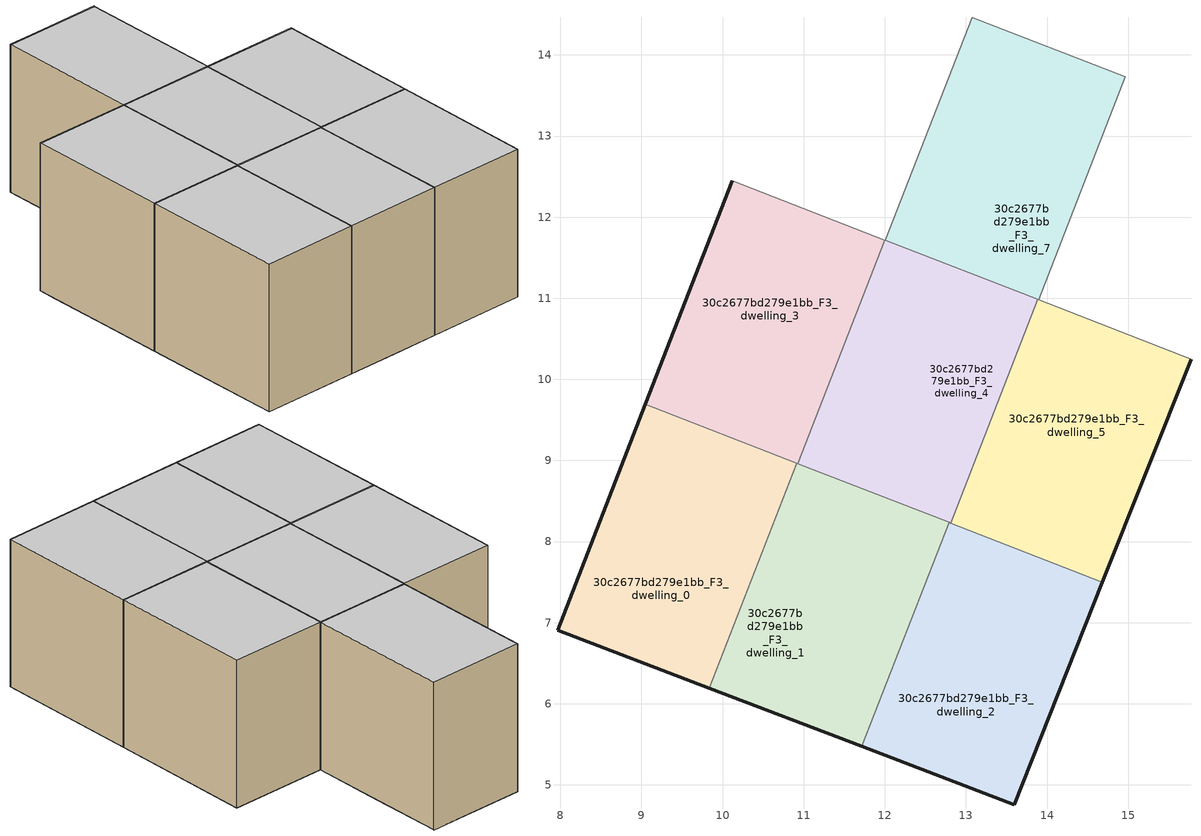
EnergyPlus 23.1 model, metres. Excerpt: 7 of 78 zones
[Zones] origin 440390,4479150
30c2677bd279e1bb_F3_dwelling_0
 floor to 30c2677bd279e1bb_F2_dwelling_7 (EU_floor_Construction): 9.84,6.19 10.51,7.91 8.64,8.64 7.97,6.91 z9
 floor to 30c2677bd279e1bb_F2_dwelling_6 (EU_floor_Construction): 10.51,7.91 10.92,8.96 9.05,9.69 8.64,8.64 z9
 wall outside (EU_wall_Construction): 9.84,6.19 7.97,6.91 9.05,9.69 z9:12
 wall to 30c2677bd279e1bb_F3_dwelling_1 (EU_wall_Construction): 10.92,8.96 9.84,6.19 z9:12
 wall to 30c2677bd279e1bb_F3_dwelling_3 (EU_wall_Construction): 9.05,9.69 10.92,8.96 z9:12
 ceiling to 30c2677bd279e1bb_F4_dwelling_0 (EU_floor_Construction): 10.92,8.96 9.84,6.19 7.97,6.91 9.05,9.69 z12
30c2677bd279e1bb_F3_dwelling_1
 floor to 30c2677bd279e1bb_F2_dwelling_15 (EU_floor_Construction): 11.72,5.47 12.39,7.21 11.47,7.57 10.79,5.83 z9
 floor to 30c2677bd279e1bb_F2_dwelling_7 (EU_floor_Construction): 10.79,5.83 11.46,7.54 10.51,7.91 9.84,6.19 z9
 floor to 30c2677bd279e1bb_F2_dwelling_6 (EU_floor_Construction): 11.46,7.54 11.87,8.59 10.92,8.96 10.51,7.91 z9
 floor to 30c2677bd279e1bb_F2_dwelling_14 (EU_floor_Construction): 12.39,7.21 12.79,8.24 11.87,8.59 11.47,7.57 z9
 wall outside (EU_wall_Construction): 11.72,5.47 9.84,6.19 z9:12
 wall to 30c2677bd279e1bb_F3_dwelling_2 (EU_wall_Construction): 12.79,8.24 11.72,5.47 z9:12
 wall to 30c2677bd279e1bb_F3_dwelling_4 (EU_wall_Construction): 10.93,8.96 12.79,8.24 z9:12
 wall to 30c2677bd279e1bb_F3_dwelling_3 (EU_wall_Construction): 10.92,8.97 10.93,8.96 z9:12
 ceiling to 30c2677bd279e1bb_F4_dwelling_1 (EU_floor_Construction): 12.79,8.24 11.72,5.47 9.84,6.19 10.92,8.96 z12
30c2677bd279e1bb_F3_dwelling_2
 floor to 30c2677bd279e1bb_F2_dwelling_14 (EU_floor_Construction): 14.28,6.48 14.68,7.5 12.79,8.24 12.39,7.21 z9
 floor to 30c2677bd279e1bb_F2_dwelling_15 (EU_floor_Construction): 13.59,4.76 14.28,6.48 12.39,7.21 11.72,5.47 z9
 wall outside (EU_wall_Construction): 14.68,7.5 13.59,4.76 11.72,5.47 z9:12
 wall to 30c2677bd279e1bb_F3_dwelling_5 (EU_wall_Construction): 12.81,8.23 14.68,7.5 z9:12
 wall to 30c2677bd279e1bb_F3_dwelling_4 (EU_wall_Construction): 12.79,8.24 12.81,8.23 z9:12
 ceiling to 30c2677bd279e1bb_F4_dwelling_2 (EU_floor_Construction): 14.68,7.5 13.59,4.76 11.72,5.47 12.79,8.24 z12
30c2677bd279e1bb_F3_dwelling_3
 floor to 30c2677bd279e1bb_F2_dwelling_5 (EU_floor_Construction): 11.19,9.63 11.86,11.36 9.98,12.09 9.31,10.37 z9
 floor to 30c2677bd279e1bb_F2_dwelling_4 (EU_floor_Construction): 11.86,11.36 12,11.72 10.12,12.45 9.98,12.09 z9
 floor to 30c2677bd279e1bb_F2_dwelling_6 (EU_floor_Construction): 10.93,8.96 11.19,9.63 9.31,10.37 9.05,9.69 z9
 wall outside (EU_wall_Construction): 9.05,9.69 10.12,12.45 z9:12
 wall to 30c2677bd279e1bb_F3_dwelling_4 (EU_wall_Construction): 12,11.72 10.93,8.96 z9:12
 wall to 30c2677bd279e1bb_F3_dwelling_6 (EU_wall_Construction): 10.12,12.45 12,11.72 z9:12
 ceiling to 30c2677bd279e1bb_F4_dwelling_3 (EU_floor_Construction): 12,11.72 10.93,8.96 9.05,9.69 10.12,12.45 z12
30c2677bd279e1bb_F3_dwelling_4
 floor to 30c2677bd279e1bb_F2_dwelling_4 (EU_floor_Construction): 12.8,10.99 12.94,11.35 12,11.72 11.86,11.36 z9
 floor to 30c2677bd279e1bb_F2_dwelling_13 (EU_floor_Construction): 13.09,8.93 13.75,10.66 12.81,11.02 12.14,9.3 z9
 floor to 30c2677bd279e1bb_F2_dwelling_5 (EU_floor_Construction): 12.13,9.27 12.8,10.99 11.86,11.36 11.19,9.63 z9
 floor to 30c2677bd279e1bb_F2_dwelling_14 (EU_floor_Construction): 12.81,8.23 13.09,8.93 12.14,9.3 12.13,9.27 11.87,8.59 z9
 floor adiabatic (EU_floor_Construction): 13.75,10.66 13.88,10.99 12.94,11.35 12.81,11.02 z9
 floor to 30c2677bd279e1bb_F2_dwelling_6 (EU_floor_Construction): 11.87,8.59 12.13,9.27 11.19,9.63 10.93,8.96 z9
 wall to 30c2677bd279e1bb_F3_dwelling_5 (EU_wall_Construction): 13.88,10.99 12.81,8.23 z9:12
 wall to 30c2677bd279e1bb_F3_dwelling_7 (EU_wall_Construction): 12.01,11.72 13.88,10.99 z9:12
 wall to 30c2677bd279e1bb_F3_dwelling_6 (EU_wall_Construction): 12,11.72,12 12.01,11.72,10.5 12.01,11.72,12
 ceiling to 30c2677bd279e1bb_F4_dwelling_4 (EU_floor_Construction): 13.88,10.99 12.81,8.23 10.93,8.96 12,11.72 z12
30c2677bd279e1bb_F3_dwelling_5
 floor to 30c2677bd279e1bb_F2_dwelling_13 (EU_floor_Construction): 14.96,8.21 15.64,9.92 13.75,10.66 13.09,8.93 z9
 floor adiabatic (EU_floor_Construction): 14.68,7.5 14.96,8.21 13.09,8.93 12.81,8.23 z9; 15.64,9.92 15.77,10.25 13.88,10.99 13.75,10.66 z9
 wall outside (EU_wall_Construction): 15.78,10.25 14.68,7.5 z9:12
 wall to 30c2677bd279e1bb_F3_dwelling_8 (EU_wall_Construction): 13.9,10.98 15.78,10.25 z9:12
 wall to 30c2677bd279e1bb_F3_dwelling_7 (EU_wall_Construction): 13.88,10.99 13.9,10.98 z9:12
 ceiling to 30c2677bd279e1bb_F4_dwelling_5 (EU_floor_Construction): 15.78,10.25 14.68,7.5 12.81,8.23 13.88,10.99 z12
30c2677bd279e1bb_F3_dwelling_7
 floor to 30c2677bd279e1bb_F2_dwelling_12 (EU_floor_Construction): 13.9,10.98 14.43,12.37 13.48,12.74 12.94,11.35 z9
 floor to 30c2677bd279e1bb_F2_dwelling_11 (EU_floor_Construction): 14.43,12.37 14.96,13.73 14.01,14.1 13.48,12.74 z9
 floor to 30c2677bd279e1bb_F2_dwelling_3 (EU_floor_Construction): 13.47,12.72 14.01,14.1 13.08,14.46 12.54,13.08 z9
 floor to 30c2677bd279e1bb_F2_dwelling_4 (EU_floor_Construction): 12.94,11.35 13.47,12.72 12.54,13.08 12.01,11.72 z9
 wall to 30c2677bd279e1bb_F3_dwelling_8 (EU_wall_Construction): 14.96,13.73 13.9,10.98 z9:12
 wall to 30c2677bd279e1bb_F3_dwelling_6 (EU_wall_Construction): 12.01,11.72 13.08,14.46 z9:12
 wall to 30c2677bd279e1bb_F3_dwelling_10 (EU_wall_Construction): 13.08,14.46 14.96,13.73 z9:12
 ceiling to 30c2677bd279e1bb_F4_dwelling_7 (EU_floor_Construction): 14.96,13.73 13.9,10.98 12.01,11.72 13.08,14.46 z12
[Building]
EU S2 Campaign: North Axis=0; Terrain=City; Solar Distribution=FullExterior
[Site:Location]
Madrid: Latitude=40.5; Longitude=-3.5; Time Zone=1; Elevation=609
[SizingPeriod:WeatherFileDays]
AnnualSizingPeriod: Begin Month=1; Begin Day of Month=1; End Month=12; End Day of Month=31; Day of Week for Start Day=Monday; Use Weather File Daylight Saving Period=No; Use Weather File Rain and Snow Indicators=No
[MATERIAL]
EU_InternalMass_Material: Roughness=MediumRough; Thickness=0.1; Conductivity=1; Density=1800; Specific Heat=900; Thermal Absorptance=0.9; Solar Absorptance=0.7; Visible Absorptance=0.7
[MATERIAL:NOMASS] Roughness=MediumRough; Thermal Absorptance=0.9; Solar Absorptance=0.7; Visible Absorptance=0.7
Name | Thermal Resistance
EU_wall_NoMass | 2.16768
EU_floor_NoMass | 1.14339
[CONSTRUCTION]
EU_wall_Construction: EU_wall_NoMass
EU_floor_Construction: EU_floor_NoMass
EU_InternalMass_Construction: EU_InternalMass_Material
[ZONE] Type=1; Multiplier=1; Ceiling Height=autocalculate; Floor Area=autocalculate; Part of Total Floor Area=Yes
Name | Volume
30c2677bd279e1bb_F3_dwelling_0; 30c2677bd279e1bb_F3_dwelling_5 | 17.9264
30c2677bd279e1bb_F3_dwelling_1 | 17.9268
30c2677bd279e1bb_F3_dwelling_2 | 17.9176
30c2677bd279e1bb_F3_dwelling_3 | 17.9282
30c2677bd279e1bb_F3_dwelling_4 | 17.9227
30c2677bd279e1bb_F3_dwelling_7 | 17.9194
[INTERNALMASS] Construction=EU_InternalMass_Construction
Name | Zone or ZoneList | Surface Area
30c2677bd279e1bb_F3_dwelling_0_EU_InternalMass | 30c2677bd279e1bb_F3_dwelling_0 | 5.97553
30c2677bd279e1bb_F3_dwelling_1_EU_InternalMass | 30c2677bd279e1bb_F3_dwelling_1 | 5.97545
30c2677bd279e1bb_F3_dwelling_2_EU_InternalMass | 30c2677bd279e1bb_F3_dwelling_2 | 5.97254
30c2677bd279e1bb_F3_dwelling_3_EU_InternalMass | 30c2677bd279e1bb_F3_dwelling_3 | 5.97599
30c2677bd279e1bb_F3_dwelling_4_EU_InternalMass | 30c2677bd279e1bb_F3_dwelling_4 | 5.97425
30c2677bd279e1bb_F3_dwelling_5_EU_InternalMass | 30c2677bd279e1bb_F3_dwelling_5 | 5.97545
30c2677bd279e1bb_F3_dwelling_7_EU_InternalMass | 30c2677bd279e1bb_F3_dwelling_7 | 5.9732
[OTHEREQUIPMENT] Fuel Type=Electricity; Design Level Calculation Method=Watts/Area; Power per Zone Floor Area=1; Fraction Latent=0; Fraction Radiant=0; Fraction Lost=0; Carbon Dioxide Generation Rate=0; EndUse Subcategory=EU_Step8_InternalGains
Name | Zone or ZoneList or Space or SpaceList | Schedule
EU_Step8_InternalGain_30c2677bd279e1bb_F3_dwelling_0_f000 | 30c2677bd279e1bb_F3_dwelling_0 | EU_Step8_GainSchedule_30c2677bd279e1bb_F3_dwelling_0_f000
EU_Step8_InternalGain_30c2677bd279e1bb_F3_dwelling_1_f000 | 30c2677bd279e1bb_F3_dwelling_1 | EU_Step8_GainSchedule_30c2677bd279e1bb_F3_dwelling_1_f000
EU_Step8_InternalGain_30c2677bd279e1bb_F3_dwelling_2_f000 | 30c2677bd279e1bb_F3_dwelling_2 | EU_Step8_GainSchedule_30c2677bd279e1bb_F3_dwelling_2_f000
EU_Step8_InternalGain_30c2677bd279e1bb_F3_dwelling_3_f000 | 30c2677bd279e1bb_F3_dwelling_3 | EU_Step8_GainSchedule_30c2677bd279e1bb_F3_dwelling_3_f000
EU_Step8_InternalGain_30c2677bd279e1bb_F3_dwelling_4_f000 | 30c2677bd279e1bb_F3_dwelling_4 | EU_Step8_GainSchedule_30c2677bd279e1bb_F3_dwelling_4_f000
EU_Step8_InternalGain_30c2677bd279e1bb_F3_dwelling_5_f000 | 30c2677bd279e1bb_F3_dwelling_5 | EU_Step8_GainSchedule_30c2677bd279e1bb_F3_dwelling_5_f000
EU_Step8_InternalGain_30c2677bd279e1bb_F3_dwelling_7_f000 | 30c2677bd279e1bb_F3_dwelling_7 | EU_Step8_GainSchedule_30c2677bd279e1bb_F3_dwelling_7_f000
[ZONEVENTILATION:DESIGNFLOWRATE] Schedule=EU_AlwaysOn; Design Flow Rate Calculation Method=AirChanges/Hour; Air Changes per Hour=0.480546; Ventilation Type=Natural; Fan Pressure Rise=0; Fan Total Efficiency=1; Constant Term Coefficient=1; Temperature Term Coefficient=0; Velocity Term Coefficient=0; Velocity Squared Term Coefficient=0; Minimum Indoor Temperature=-100; Maximum Indoor Temperature=100; Delta Temperature=-100; Minimum Outdoor Temperature=-100; Maximum Outdoor Temperature=100; Maximum Wind Speed=40
Name | Zone or ZoneList or Space or SpaceList
EU_ConstantAir_30c2677bd279e1bb_F3_dwelling_0 | 30c2677bd279e1bb_F3_dwelling_0
EU_ConstantAir_30c2677bd279e1bb_F3_dwelling_1 | 30c2677bd279e1bb_F3_dwelling_1
EU_ConstantAir_30c2677bd279e1bb_F3_dwelling_2 | 30c2677bd279e1bb_F3_dwelling_2
EU_ConstantAir_30c2677bd279e1bb_F3_dwelling_3 | 30c2677bd279e1bb_F3_dwelling_3
EU_ConstantAir_30c2677bd279e1bb_F3_dwelling_4 | 30c2677bd279e1bb_F3_dwelling_4
EU_ConstantAir_30c2677bd279e1bb_F3_dwelling_5 | 30c2677bd279e1bb_F3_dwelling_5
EU_ConstantAir_30c2677bd279e1bb_F3_dwelling_7 | 30c2677bd279e1bb_F3_dwelling_7
[HVACTEMPLATE:ZONE:IDEALLOADSAIRSYSTEM] System Availability Schedule=EU_AlwaysOn; Maximum Heating Supply Air Temperature=50; Minimum Cooling Supply Air Temperature=13; Maximum Heating Supply Air Humidity Ratio=0.0156; Minimum Cooling Supply Air Humidity Ratio=0.0077; Heating Limit=NoLimit; Cooling Limit=NoLimit; Heating Availability Schedule=EU_AlwaysOn; Cooling Availability Schedule=EU_CoolingOff; Dehumidification Control Type=ConstantSensibleHeatRatio; Cooling Sensible Heat Ratio=0.7; Dehumidification Setpoint=60; Humidification Control Type=None; Humidification Setpoint=30; Outdoor Air Method=None; Outdoor Air Flow Rate per Person=0.00944; Outdoor Air Flow Rate per Zone Floor Area=0; Outdoor Air Flow Rate per Zone=0; Demand Controlled Ventilation Type=None; Outdoor Air Economizer Type=NoEconomizer; Heat Recovery Type=None; Sensible Heat Recovery Effectiveness=0.7; Latent Heat Recovery Effectiveness=0.65
Name | Template Thermostat
30c2677bd279e1bb_F3_dwelling_0 | EU_HeatOnly_30c2677bd279e1bb_F3_dwelling_0
30c2677bd279e1bb_F3_dwelling_1 | EU_HeatOnly_30c2677bd279e1bb_F3_dwelling_1
30c2677bd279e1bb_F3_dwelling_2 | EU_HeatOnly_30c2677bd279e1bb_F3_dwelling_2
30c2677bd279e1bb_F3_dwelling_3 | EU_HeatOnly_30c2677bd279e1bb_F3_dwelling_3
30c2677bd279e1bb_F3_dwelling_4 | EU_HeatOnly_30c2677bd279e1bb_F3_dwelling_4
30c2677bd279e1bb_F3_dwelling_5 | EU_HeatOnly_30c2677bd279e1bb_F3_dwelling_5
30c2677bd279e1bb_F3_dwelling_7 | EU_HeatOnly_30c2677bd279e1bb_F3_dwelling_7
[SIZING:ZONE] Zone Cooling Design Supply Air Temperature Input Method=SupplyAirTemperature; Zone Cooling Design Supply Air Temperature=13; Zone Heating Design Supply Air Temperature Input Method=SupplyAirTemperature; Zone Heating Design Supply Air Temperature=50; Zone Cooling Design Supply Air Humidity Ratio=0.008; Zone Heating Design Supply Air Humidity Ratio=0.008; Cooling Design Air Flow Method=DesignDay; Cooling Design Air Flow Rate=0; Cooling Minimum Air Flow per Zone Floor Area=0.000762; Cooling Minimum Air Flow=0; Cooling Minimum Air Flow Fraction=0.2; Heating Design Air Flow Method=DesignDay; Heating Design Air Flow Rate=0; Heating Maximum Air Flow per Zone Floor Area=0.002032; Heating Maximum Air Flow=0.141576; Heating Maximum Air Flow Fraction=0.3; Account for Dedicated Outdoor Air System=No; Dedicated Outdoor Air System Control Strategy=NeutralSupplyAir; Dedicated Outdoor Air Low Setpoint Temperature for Design=autosize; Dedicated Outdoor Air High Setpoint Temperature for Design=autosize; Zone Load Sizing Method=Sensible Load Only No Latent Load; Zone Latent Cooling Design Supply Air Humidity Ratio Input Method=HumidityRatioDifference; Zone Cooling Design Supply Air Humidity Ratio Difference=0.005; Zone Latent Heating Design Supply Air Humidity Ratio Input Method=HumidityRatioDifference; Zone Humidification Design Supply Air Humidity Ratio Difference=0.005
30c2677bd279e1bb_F3_dwelling_0; 30c2677bd279e1bb_F3_dwelling_1; 30c2677bd279e1bb_F3_dwelling_2; 30c2677bd279e1bb_F3_dwelling_3; 30c2677bd279e1bb_F3_dwelling_4; 30c2677bd279e1bb_F3_dwelling_5; 30c2677bd279e1bb_F3_dwelling_7
[SCHEDULE:CONSTANT]
Name | Hourly Value
EU_AlwaysOn | 1
EU_CoolingOff | 0
[SCHEDULE:FILE] Column Number=1; Rows to Skip at Top=0; Number of Hours of Data=8760; Column Separator=Comma; Interpolate to Timestep=No; Minutes per Item=60; Adjust Schedule for Daylight Savings=Yes
Name | File
EU_Step8_GainSchedule_30c2677bd279e1bb_F3_dwelling_0_f000 | ../../schedules/30c2677bd279e1bb/30c2677bd279e1bb_F3_dwelling_0_f000_gain.csv
EU_Step8_GainSchedule_30c2677bd279e1bb_F3_dwelling_1_f000 | ../../schedules/30c2677bd279e1bb/30c2677bd279e1bb_F3_dwelling_1_f000_gain.csv
EU_Step8_GainSchedule_30c2677bd279e1bb_F3_dwelling_2_f000 | ../../schedules/30c2677bd279e1bb/30c2677bd279e1bb_F3_dwelling_2_f000_gain.csv
EU_Step8_GainSchedule_30c2677bd279e1bb_F3_dwelling_3_f000 | ../../schedules/30c2677bd279e1bb/30c2677bd279e1bb_F3_dwelling_3_f000_gain.csv
EU_Step8_GainSchedule_30c2677bd279e1bb_F3_dwelling_4_f000 | ../../schedules/30c2677bd279e1bb/30c2677bd279e1bb_F3_dwelling_4_f000_gain.csv
EU_Step8_GainSchedule_30c2677bd279e1bb_F3_dwelling_5_f000 | ../../schedules/30c2677bd279e1bb/30c2677bd279e1bb_F3_dwelling_5_f000_gain.csv
EU_Step8_GainSchedule_30c2677bd279e1bb_F3_dwelling_7_f000 | ../../schedules/30c2677bd279e1bb/30c2677bd279e1bb_F3_dwelling_7_f000_gain.csv
